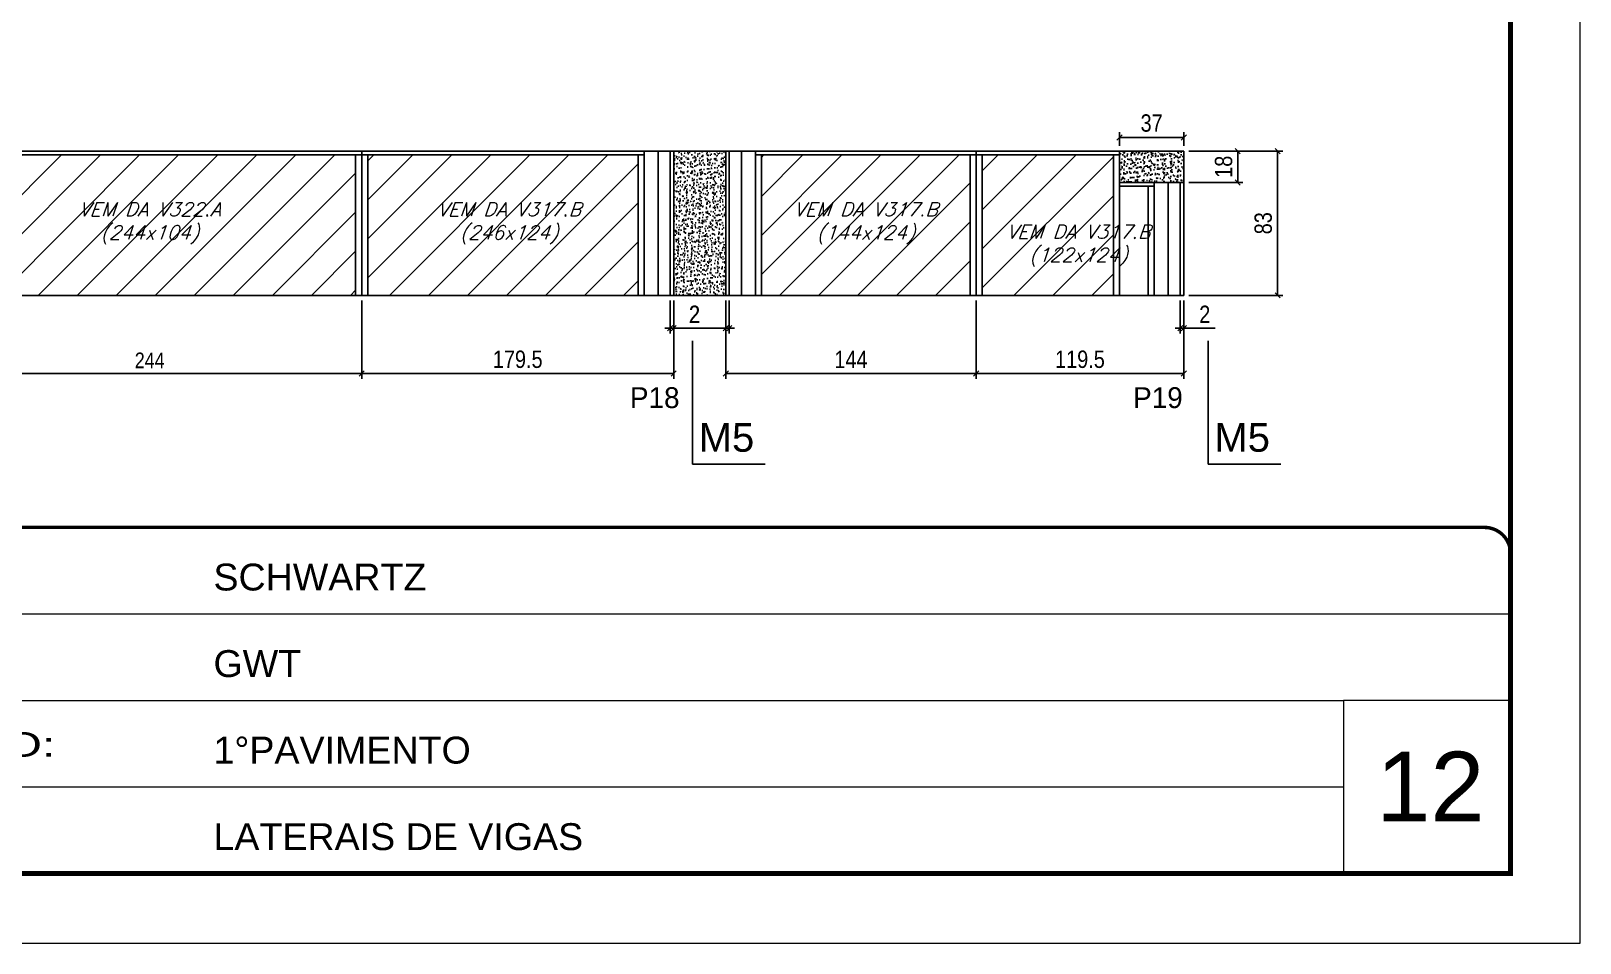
# Model space of a CAD drawing. Extents: x 13154 to 22413, y 1253 to 30260.
# Drawn here: x 18517 to 19408, y 26522 to 27047 of the extents above; entities that cross this region are included whole.
import ezdxf

# ---------------------------------------------------------------- set-up
doc = ezdxf.new("R2010")
doc.units = 0
doc.linetypes.add('CONTINUO', pattern=[0])
doc.linetypes.add('DASHED', pattern=[0.75, 0.5, -0.25])
for name, color, linetype in [('5', 5, 'Continuous'), ('COTA', 241, 'Continuous'), ('NOMENCLATURA', 7, 'Continuous'), ('Painéis', 200, 'Continuous'), ('SARR_2.2x7', 40, 'Continuous'), ('SARR_3.5x7', 81, 'Continuous'), ('texto', 7, 'Continuous')]:
    doc.layers.add(name, color=color, linetype=linetype)
for name, color, linetype, lineweight in [('CARIMBO', 255, 'Continuous', 9), ('Folhas', 255, 'Continuous', 9), ('Hachura', 251, 'Continuous', 9), ('SARRAFO DE PRESSAO', 251, 'DASHED', 9)]:
    doc.layers.add(name, color=color, linetype=linetype, lineweight=lineweight)
doc.styles.add('ARIAL', font='arial.ttf')
doc.styles.add('COTA TECNICA', font='techl___.ttf', dxfattribs={"height": 10})
doc.styles.add('COTA TECNICA-50', font='techl___.ttf', dxfattribs={"height": 9})
doc.styles.add('Romans', font='romans.shx')
doc.styles.add('ROMAS860', font='ROMAS860.SHX')
doc.styles.get("Standard").update_dxf_attribs({"font": 'arial.ttf'})
doc.styles.add('Tecnologia', font='')
doc.styles.get('Tecnologia').set_extended_font_data('Forgotten Futurist')
doc.dimstyles.new('COTA PAINEL-50', dxfattribs={"dimtxt": 9, "dimasz": 3, "dimexe": 3, "dimexo": 3, "dimgap": 3, "dimtad": 1, "dimdec": 1, "dimzin": 12, "dimdsep": 46, "dimtxsty": 'COTA TECNICA-50', "dimblk1": 'OBLIQUE', "dimblk2": 'OBLIQUE', "dimsah": 1, "dimcen": 0.9, "dimclrd": 4, "dimclre": 4, "dimclrt": 240, "dimadec": 1, "dimazin": 3, "dimtfac": 1, "dimtdec": 1, "dimtmove": 0, "dimatfit": 3, "dimfxl": 1, "dimtolj": 1, "dimtzin": 12, "dimarcsym": 0})
doc.dimstyles.new('PAINEL', dxfattribs={"dimtxt": 10, "dimasz": 3, "dimexe": 3, "dimexo": 3, "dimgap": 3, "dimtad": 1, "dimdec": 1, "dimzin": 12, "dimdsep": 46, "dimtxsty": 'COTA TECNICA', "dimblk1": 'OBLIQUE', "dimblk2": 'OBLIQUE', "dimsah": 1, "dimcen": 0.9, "dimclrd": 4, "dimclre": 4, "dimclrt": 240, "dimadec": 1, "dimazin": 3, "dimtfac": 1, "dimtdec": 1, "dimtmove": 0, "dimatfit": 3, "dimfxl": 1, "dimtolj": 1, "dimtzin": 12, "dimarcsym": 0})

# ---------------------------------------------------------------- blocks, each defined once
blk = doc.blocks.new('9999999999')
at = {"color": 30, "linetype": 'CONTINUO'}
for p, q in [((98564.56, 34379.64), (99583.98, 34379.64)), ((98564.56, 34329.83), (99487.98, 34329.83)), ((99583.98, 34329.83), (99487.98, 34329.83)), ((99487.98, 34329.83), (99487.98, 34230.21)), ((98564.56, 34280.02), (99487.98, 34280.02))]:
    blk.add_line(p, q, dxfattribs=at)
at = {"color": 30, "linetype": 'CONTINUO', "const_width": 2}
blk.add_lwpolyline([(99583.98, 34230.21), (99583.98, 34414.45, 0.414214), (99568.98, 34429.45), (98228.98, 34429.45, 0.414214), (98213.98, 34414.45), (98213.98, 34245.21, 0.414214), (98228.98, 34230.21), (99583.98, 34230.21)], format="xyb", dxfattribs=at)
at = {"layer": 'Folhas'}
blk.add_lwpolyline([(98138.98, 34190.21), (99623.98, 34190.21), (99623.98, 35240.21), (98138.98, 35240.21)], close=True, dxfattribs=at)
at = {"layer": 'Folhas', "color": 30, "const_width": 3}
blk.add_lwpolyline([(98213.98, 34230.21), (99583.98, 34230.21), (99583.98, 35200.21), (98213.98, 35200.21)], close=True, dxfattribs=at)
at = {"color": 7, "linetype": 'Continuous', "ltscale": 5, "style": 'ARIAL'}
for s, height, p in [('SCHWARTZ', 15.483, (98837.68, 34393.13)), ('GWT', 15.483, (98837.68, 34343.32)), ('1°PAVIMENTO', 15.4829, (98837.68, 34293.51)), ('LATERAIS DE VIGAS', 15.4829, (98837.68, 34243.7))]:
    blk.add_text(s, height=height, dxfattribs=at).set_placement(p)
at = {"layer": 'Folhas', "color": 7, "style": 'Tecnologia', "width": 1.5}
blk.add_text('PAVIMENTO:', height=14, dxfattribs=at).set_placement((98573.65, 34297.5))
blk = doc.blocks.new('_Oblique')
at = {"color": 0, "linetype": 'ByBlock', "lineweight": -2}
blk.add_line((-0.5, -0.5), (0.5, 0.5), dxfattribs=at)
blk = doc.blocks.new('*D1351')
at = {"layer": 'COTA', "color": 4, "linetype": 'ByBlock', "lineweight": -2, "transparency": 16777216}
for p, q in [((18462.89, 26891.85), (18462.89, 26846.86)), ((18706.89, 26891.85), (18706.89, 26846.86)), ((18462.89, 26849.86), (18706.89, 26849.86))]:
    blk.add_line(p, q, dxfattribs=at)
at = {"layer": 'Defpoints', "color": 0, "linetype": 'ByBlock', "transparency": 16777216}
for p in [(18462.89, 26894.85), (18706.89, 26894.85), (18706.89, 26849.86)]:
    blk.add_point(p, dxfattribs=at)
at = {"layer": 'COTA', "color": 4, "linetype": 'ByBlock', "lineweight": -2, "transparency": 16777216, "xscale": 3, "yscale": 3, "zscale": 3, "rotation": 180}
blk.add_blockref('_Oblique', (18462.89, 26849.86), dxfattribs=at)
at = {"layer": 'COTA', "color": 4, "linetype": 'ByBlock', "lineweight": -2, "transparency": 16777216, "xscale": 3, "yscale": 3, "zscale": 3}
blk.add_blockref('_Oblique', (18706.89, 26849.86), dxfattribs=at)
at = {"layer": 'COTA', "color": 240, "linetype": 'ByBlock', "transparency": 16777216, "insert": (18584.89, 26857.42), "char_height": 9, "attachment_point": 5, "style": 'COTA TECNICA-50'}
blk.add_mtext('\\A1;244', dxfattribs=at)
blk = doc.blocks.new('*D1353')
at = {"layer": 'COTA', "color": 4, "linetype": 'ByBlock', "lineweight": -2, "transparency": 16777216}
for p, q in [((18706.89, 26891.85), (18706.89, 26846.86)), ((18886.39, 26891.85), (18886.39, 26846.86)), ((18706.89, 26849.86), (18886.39, 26849.86))]:
    blk.add_line(p, q, dxfattribs=at)
at = {"layer": 'Defpoints', "color": 0, "linetype": 'ByBlock', "transparency": 16777216}
for p in [(18706.89, 26894.85), (18886.39, 26894.85), (18886.39, 26849.86)]:
    blk.add_point(p, dxfattribs=at)
at = {"layer": 'COTA', "color": 4, "linetype": 'ByBlock', "lineweight": -2, "transparency": 16777216, "xscale": 3, "yscale": 3, "zscale": 3, "rotation": 180}
blk.add_blockref('_Oblique', (18706.89, 26849.86), dxfattribs=at)
at = {"layer": 'COTA', "color": 4, "linetype": 'ByBlock', "lineweight": -2, "transparency": 16777216, "xscale": 3, "yscale": 3, "zscale": 3}
blk.add_blockref('_Oblique', (18886.39, 26849.86), dxfattribs=at)
at = {"layer": 'COTA', "color": 240, "linetype": 'ByBlock', "transparency": 16777216, "insert": (18796.64, 26857.99), "char_height": 10, "attachment_point": 5, "style": 'COTA TECNICA'}
blk.add_mtext('\\A1;179.5', dxfattribs=at)
blk = doc.blocks.new('*D1354')
at = {"layer": 'COTA', "color": 4, "linetype": 'ByBlock', "lineweight": -2, "transparency": 16777216}
for p, q in [((18884.39, 26891.85), (18884.39, 26872.93)), ((18886.39, 26891.85), (18886.39, 26872.93)), ((18884.39, 26875.93), (18881.39, 26875.93)), ((18884.39, 26875.93), (18886.39, 26875.93)), ((18886.39, 26875.93), (18904.51, 26875.93))]:
    blk.add_line(p, q, dxfattribs=at)
at = {"layer": 'Defpoints', "color": 0, "linetype": 'ByBlock', "transparency": 16777216}
for p in [(18884.39, 26894.85), (18886.39, 26894.85), (18886.39, 26875.93)]:
    blk.add_point(p, dxfattribs=at)
at = {"layer": 'COTA', "color": 4, "linetype": 'ByBlock', "lineweight": -2, "transparency": 16777216, "xscale": 3, "yscale": 3, "zscale": 3}
blk.add_blockref('_Oblique', (18884.39, 26875.93), dxfattribs=at)
at = {"layer": 'COTA', "color": 4, "linetype": 'ByBlock', "lineweight": -2, "transparency": 16777216, "xscale": 3, "yscale": 3, "zscale": 3, "rotation": 180}
blk.add_blockref('_Oblique', (18886.39, 26875.93), dxfattribs=at)
at = {"layer": 'COTA', "color": 240, "linetype": 'ByBlock', "transparency": 16777216, "insert": (18898.45, 26883.93), "char_height": 10, "attachment_point": 5, "style": 'COTA TECNICA'}
blk.add_mtext('\\A1;2', dxfattribs=at)
blk = doc.blocks.new('*D1355')
at = {"layer": 'COTA', "color": 4, "linetype": 'ByBlock', "lineweight": -2, "transparency": 16777216}
for p, q in [((18916.39, 26891.85), (18916.39, 26846.86)), ((19060.39, 26891.85), (19060.39, 26846.86)), ((19060.39, 26849.86), (18916.39, 26849.86))]:
    blk.add_line(p, q, dxfattribs=at)
at = {"layer": 'Defpoints', "color": 0, "linetype": 'ByBlock', "transparency": 16777216}
for p in [(18916.39, 26894.85), (19060.39, 26894.85), (18916.39, 26849.86)]:
    blk.add_point(p, dxfattribs=at)
at = {"layer": 'COTA', "color": 4, "linetype": 'ByBlock', "lineweight": -2, "transparency": 16777216, "xscale": 3, "yscale": 3, "zscale": 3, "rotation": 180}
blk.add_blockref('_Oblique', (18916.39, 26849.86), dxfattribs=at)
at = {"layer": 'COTA', "color": 4, "linetype": 'ByBlock', "lineweight": -2, "transparency": 16777216, "xscale": 3, "yscale": 3, "zscale": 3}
blk.add_blockref('_Oblique', (19060.39, 26849.86), dxfattribs=at)
at = {"layer": 'COTA', "color": 240, "linetype": 'ByBlock', "transparency": 16777216, "insert": (18988.39, 26857.93), "char_height": 10, "attachment_point": 5, "style": 'COTA TECNICA'}
blk.add_mtext('\\A1;144', dxfattribs=at)
blk = doc.blocks.new('*D1356')
at = {"layer": 'COTA', "color": 4, "linetype": 'ByBlock', "lineweight": -2, "transparency": 16777216}
for p, q in [((18916.39, 26891.85), (18916.39, 26872.93)), ((18918.39, 26891.85), (18918.39, 26872.93)), ((18916.39, 26875.93), (18892.23, 26875.93)), ((18918.39, 26875.93), (18916.39, 26875.93)), ((18918.39, 26875.93), (18921.39, 26875.93))]:
    blk.add_line(p, q, dxfattribs=at)
at = {"layer": 'Defpoints', "color": 0, "linetype": 'ByBlock', "transparency": 16777216}
for p in [(18916.39, 26894.85), (18918.39, 26894.85), (18916.39, 26875.93)]:
    blk.add_point(p, dxfattribs=at)
at = {"layer": 'COTA', "color": 4, "linetype": 'ByBlock', "lineweight": -2, "transparency": 16777216, "xscale": 3, "yscale": 3, "zscale": 3}
blk.add_blockref('_Oblique', (18916.39, 26875.93), dxfattribs=at)
at = {"layer": 'COTA', "color": 4, "linetype": 'ByBlock', "lineweight": -2, "transparency": 16777216, "xscale": 3, "yscale": 3, "zscale": 3, "rotation": 180}
blk.add_blockref('_Oblique', (18918.39, 26875.93), dxfattribs=at)
at = {"layer": 'COTA', "color": 240, "linetype": 'ByBlock', "transparency": 16777216, "insert": (18898.28, 26883.93), "char_height": 10, "attachment_point": 5, "style": 'COTA TECNICA'}
blk.add_mtext('\\A1;2', dxfattribs=at)
blk = doc.blocks.new('*D1357')
at = {"layer": 'COTA', "color": 4, "lineweight": -2, "transparency": 16777216}
for p, q in [((19060.39, 26891.85), (19060.39, 26846.86)), ((19179.89, 26891.85), (19179.89, 26846.86)), ((19060.39, 26849.86), (19179.89, 26849.86))]:
    blk.add_line(p, q, dxfattribs=at)
at = {"layer": 'Defpoints', "color": 0, "transparency": 16777216}
for p in [(19060.39, 26894.85), (19179.89, 26894.85), (19179.89, 26849.86)]:
    blk.add_point(p, dxfattribs=at)
at = {"layer": 'COTA', "color": 4, "lineweight": -2, "transparency": 16777216, "xscale": 3, "yscale": 3, "zscale": 3, "rotation": 180}
blk.add_blockref('_Oblique', (19060.39, 26849.86), dxfattribs=at)
at = {"layer": 'COTA', "color": 4, "lineweight": -2, "transparency": 16777216, "xscale": 3, "yscale": 3, "zscale": 3}
blk.add_blockref('_Oblique', (19179.89, 26849.86), dxfattribs=at)
at = {"layer": 'COTA', "color": 240, "transparency": 16777216, "insert": (19120.14, 26857.99), "char_height": 10, "attachment_point": 5, "style": 'COTA TECNICA'}
blk.add_mtext('\\A1;119.5', dxfattribs=at)
blk = doc.blocks.new('*D1358')
at = {"layer": 'COTA', "color": 4, "lineweight": -2, "transparency": 16777216}
for p, q in [((19182.89, 26977.85), (19236.88, 26977.85)), ((19233.88, 26977.85), (19233.88, 26894.85)), ((19182.89, 26894.85), (19236.88, 26894.85))]:
    blk.add_line(p, q, dxfattribs=at)
at = {"layer": 'Defpoints', "color": 0, "transparency": 16777216}
for p in [(19179.89, 26977.85), (19179.89, 26894.85), (19233.88, 26894.85)]:
    blk.add_point(p, dxfattribs=at)
at = {"layer": 'COTA', "color": 4, "lineweight": -2, "transparency": 16777216, "xscale": 3, "yscale": 3, "zscale": 3}
for p, rotation in [((19233.88, 26977.85), 90), ((19233.88, 26894.85), 270)]:
    blk.add_blockref('_Oblique', p, dxfattribs=dict(at, rotation=rotation))
at = {"layer": 'COTA', "color": 240, "transparency": 16777216, "insert": (19225.64, 26936.35), "char_height": 10, "attachment_point": 5, "rotation": 90, "style": 'COTA TECNICA'}
blk.add_mtext('\\A1;83', dxfattribs=at)
blk = doc.blocks.new('*D1359')
at = {"layer": 'COTA', "color": 4, "lineweight": -2, "transparency": 16777216}
for p, q in [((19177.89, 26891.85), (19177.89, 26872.93)), ((19179.89, 26891.85), (19179.89, 26872.93)), ((19177.89, 26875.93), (19174.89, 26875.93)), ((19177.89, 26875.93), (19179.89, 26875.93)), ((19179.89, 26875.93), (19198.01, 26875.93))]:
    blk.add_line(p, q, dxfattribs=at)
at = {"layer": 'Defpoints', "color": 0, "transparency": 16777216}
for p in [(19177.89, 26894.85), (19179.89, 26894.85), (19179.89, 26875.93)]:
    blk.add_point(p, dxfattribs=at)
at = {"layer": 'COTA', "color": 4, "lineweight": -2, "transparency": 16777216, "xscale": 3, "yscale": 3, "zscale": 3}
blk.add_blockref('_Oblique', (19177.89, 26875.93), dxfattribs=at)
at = {"layer": 'COTA', "color": 4, "lineweight": -2, "transparency": 16777216, "xscale": 3, "yscale": 3, "zscale": 3, "rotation": 180}
blk.add_blockref('_Oblique', (19179.89, 26875.93), dxfattribs=at)
at = {"layer": 'COTA', "color": 240, "transparency": 16777216, "insert": (19191.95, 26883.93), "char_height": 10, "attachment_point": 5, "style": 'COTA TECNICA'}
blk.add_mtext('\\A1;2', dxfattribs=at)
blk = doc.blocks.new('*D1415')
at = {"layer": 'COTA', "color": 4, "lineweight": -2, "transparency": 16777216}
for p, q in [((19142.89, 26980.85), (19142.89, 26988.75)), ((19179.89, 26980.85), (19179.89, 26988.75)), ((19179.89, 26985.75), (19142.89, 26985.75))]:
    blk.add_line(p, q, dxfattribs=at)
at = {"layer": 'Defpoints', "color": 0, "transparency": 16777216}
for p in [(19142.89, 26985.75), (19142.89, 26977.85), (19179.89, 26977.85)]:
    blk.add_point(p, dxfattribs=at)
at = {"layer": 'COTA', "color": 4, "lineweight": -2, "transparency": 16777216, "xscale": 3, "yscale": 3, "zscale": 3, "rotation": 180}
blk.add_blockref('_Oblique', (19142.89, 26985.75), dxfattribs=at)
at = {"layer": 'COTA', "color": 4, "lineweight": -2, "transparency": 16777216, "xscale": 3, "yscale": 3, "zscale": 3}
blk.add_blockref('_Oblique', (19179.89, 26985.75), dxfattribs=at)
at = {"layer": 'COTA', "color": 240, "transparency": 16777216, "insert": (19161.39, 26993.97), "char_height": 10, "attachment_point": 5, "style": 'COTA TECNICA'}
blk.add_mtext('\\A1;37', dxfattribs=at)
blk = doc.blocks.new('*D1416')
at = {"layer": 'COTA', "color": 4, "lineweight": -2, "transparency": 16777216}
for p, q in [((19182.89, 26977.85), (19213.93, 26977.85)), ((19210.93, 26959.85), (19210.93, 26977.85)), ((19182.89, 26959.85), (19213.93, 26959.85))]:
    blk.add_line(p, q, dxfattribs=at)
at = {"layer": 'Defpoints', "color": 0, "transparency": 16777216}
for p in [(19179.89, 26977.85), (19210.93, 26977.85), (19179.89, 26959.85)]:
    blk.add_point(p, dxfattribs=at)
at = {"layer": 'COTA', "color": 4, "lineweight": -2, "transparency": 16777216, "xscale": 3, "yscale": 3, "zscale": 3}
for p, rotation in [((19210.93, 26977.85), 90), ((19210.93, 26959.85), 270)]:
    blk.add_blockref('_Oblique', p, dxfattribs=dict(at, rotation=rotation))
at = {"layer": 'COTA', "color": 240, "transparency": 16777216, "insert": (19202.84, 26968.85), "char_height": 10, "attachment_point": 5, "rotation": 90, "style": 'COTA TECNICA'}
blk.add_mtext('\\A1;18', dxfattribs=at)

msp = doc.modelspace()

# ---------------------------------------------------------------- hatches: boundary and pattern name
at = {"layer": 'COTA'}
h = msp.add_hatch(dxfattribs=at)
h.set_pattern_fill('AR-CONC', color=256, scale=0.03)
h.set_pattern_definition([(50, (-7, -45.1846), (5.4655401, -0.47817257), [0.5715, -6.2865]), (355, (-7, -45.1846), (-1.0573026, 5.7317054), [0.4572, -5.0292175]), (100.451445, (-6.5445, -45.2245), (4.4082374, 5.25353256), [0.4857003, -5.3427073]), (46.1842, (-7, -43.6606), (8.1323712, -1.2612698), [0.85725, -9.42975]), (96.635558, (-6.322, -43.766), (7.122124, 7.4227837), [0.7285507, -8.0140682]), (351.18415, (-7, -43.661), (7.122124, 7.4227837), [0.685799, -7.543792]), (21, (-6.238, -44.0416), (4.54843174, -3.06795595), [0.5715, -6.2865]), (326, (-6.238, -44.0416), (1.85406085, 5.525639), [0.4572, -5.0292]), (71.451445, (-5.859, -44.2973), (6.4024926, 2.4576831), [0.4857003, -5.3426981]), (37.5, (-7, -45.1846), (0.0926581, 2.53665117), [0, -4.96824, 0, -5.1054, 0, -5.04825]), (7.5, (-7, -45.1846), (2.00458988, 3.00541724), [0, -2.91084, 0, -4.85394, 0, -1.92405]), (327.5, (-8.6993, -45.1846), (4.06771786, -0.17186232), [0, -1.905, 0, -5.9436, 0, -7.8867]), (317.5, (-9.4613, -45.1846), (4.44387544, 0.76279473), [0, -2.4765, 0, -3.94716, 0, -5.6007])])
h.paths.add_polyline_path([(18886.39, 26894.85), (18916.39, 26894.85), (18916.39, 26977.85), (18886.39, 26977.85)])
h = msp.add_hatch(dxfattribs=at)
h.set_pattern_fill('AR-CONC', color=256, scale=0.03)
h.set_pattern_definition([(50, (-7, 0), (5.4655401, -0.47817257), [0.5715, -6.2865]), (355, (-7, 0), (-1.0573026, 5.7317054), [0.4572, -5.0292175]), (100.451445, (-6.5445, -0.04), (4.4082374, 5.25353256), [0.4857003, -5.3427073]), (46.1842, (-7, 1.524), (8.1323712, -1.2612698), [0.85725, -9.42975]), (96.635558, (-6.322, 1.419), (7.122124, 7.4227837), [0.7285507, -8.0140682]), (351.18415, (-7, 1.524), (7.122124, 7.4227837), [0.685799, -7.543792]), (21, (-6.238, 1.143), (4.54843174, -3.06795595), [0.5715, -6.2865]), (326, (-6.238, 1.143), (1.85406085, 5.525639), [0.4572, -5.0292]), (71.451445, (-5.859, 0.8873), (6.4024926, 2.4576831), [0.4857003, -5.3426981]), (37.5, (-7, 0), (0.0926581, 2.53665117), [0, -4.96824, 0, -5.1054, 0, -5.04825]), (7.5, (-7, 0), (2.00458988, 3.00541724), [0, -2.91084, 0, -4.85394, 0, -1.92405]), (327.5, (-8.6993, 0), (4.06771786, -0.17186232), [0, -1.905, 0, -5.9436, 0, -7.8867]), (317.5, (-9.4613, 0), (4.44387544, 0.76279473), [0, -2.4765, 0, -3.94716, 0, -5.6007])])
h.paths.add_polyline_path([(19179.89, 26959.85), (19179.89, 26977.85), (19142.89, 26977.85), (19142.89, 26959.85)])
at = {"layer": 'Hachura', "linetype": 'ByBlock'}
h = msp.add_hatch(dxfattribs=at)
h.set_pattern_fill('ANSI31', color=256, scale=5)
h.paths.add_polyline_path([(18274.89, 26894.85), (18274.89, 26970.85), (18218.89, 26970.85), (18218.89, 26894.85)])
h.paths.add_polyline_path([(18459.39, 26894.85), (18459.39, 26975.65), (18278.39, 26975.65), (18278.39, 26894.85)])
h.paths.add_polyline_path([(18703.39, 26894.85), (18703.39, 26975.65), (18466.39, 26975.65), (18466.39, 26894.85)])
h.paths.add_polyline_path([(18710.39, 26894.85), (18865.89, 26894.85), (18865.89, 26975.65), (18710.39, 26975.65)])
h.paths.add_polyline_path([(19056.89, 26894.85), (19056.89, 26975.65), (18936.89, 26975.65), (18936.89, 26894.85)])
h.paths.add_polyline_path([(19139.39, 26975.65), (19063.89, 26975.65), (19063.89, 26894.85), (19139.39, 26894.85)])

# ---------------------------------------------------------------- linework, layer by layer
at = {"layer": 'COTA'}
for p, q in [((18886.39, 26977.85), (18916.39, 26977.85)), ((19142.89, 26977.85), (19179.89, 26977.85)), ((19179.89, 26977.85), (19179.89, 26959.85)), ((19142.89, 26959.85), (19142.89, 26894.85)), ((18886.39, 26894.85), (18916.39, 26894.85))]:
    msp.add_line(p, q, dxfattribs=at)
at = {"layer": 'NOMENCLATURA', "linetype": 'Continuous'}
for p, q in [((18897.21, 26868.7), (18897.21, 26797.61)), ((19193.94, 26868.7), (19193.94, 26797.61)), ((18939.09, 26797.61), (18897.21, 26797.61)), ((19235.82, 26797.61), (19193.94, 26797.61))]:
    msp.add_line(p, q, dxfattribs=at)
at = {"layer": 'Painéis', "linetype": 'Continuous'}
for p, q in [((18218.89, 26977.85), (18886.39, 26977.85)), ((18706.89, 26894.85), (18706.89, 26977.85)), ((18884.39, 26894.85), (18884.39, 26977.85)), ((18886.39, 26894.85), (18886.39, 26977.85)), ((19142.89, 26977.85), (18916.39, 26977.85)), ((18916.39, 26894.85), (18916.39, 26977.85)), ((18918.39, 26894.85), (18918.39, 26977.85)), ((19060.39, 26894.85), (19060.39, 26977.85)), ((19142.89, 26959.85), (19142.89, 26977.85)), ((19179.89, 26959.85), (19142.89, 26959.85)), ((19177.89, 26894.85), (19177.89, 26959.85)), ((19179.89, 26894.85), (19179.89, 26959.85)), ((18886.39, 26894.85), (18218.89, 26894.85)), ((18916.39, 26894.85), (19179.89, 26894.85))]:
    msp.add_line(p, q, dxfattribs=at)
at = {"layer": 'SARR_2.2x7', "linetype": 'Continuous'}
for p, q in [((18462.89, 26975.65), (18706.89, 26975.65)), ((18706.89, 26975.65), (18869.39, 26975.65)), ((18877.39, 26977.85), (18877.39, 26894.85)), ((18925.39, 26977.85), (18925.39, 26894.85)), ((19060.39, 26975.65), (18933.39, 26975.65)), ((19060.39, 26975.65), (19142.89, 26975.65)), ((19142.89, 26957.65), (19162.89, 26957.65)), ((19170.89, 26959.85), (19170.89, 26894.85))]:
    msp.add_line(p, q, dxfattribs=at)
at = {"layer": 'SARR_3.5x7'}
for p, q in [((18703.39, 26975.65), (18703.39, 26894.85)), ((18710.39, 26975.65), (18710.39, 26894.85)), ((18865.89, 26975.65), (18865.89, 26894.85)), ((18869.39, 26977.85), (18869.39, 26894.85)), ((18933.39, 26977.85), (18933.39, 26894.85)), ((18936.89, 26975.65), (18936.89, 26894.85)), ((19056.89, 26975.65), (19056.89, 26894.85)), ((19063.89, 26975.65), (19063.89, 26894.85)), ((19139.39, 26975.65), (19139.39, 26894.85)), ((19159.39, 26957.65), (19159.39, 26894.85)), ((19162.89, 26959.85), (19162.89, 26894.85))]:
    msp.add_line(p, q, dxfattribs=at)

# ---------------------------------------------------------------- block references
at = {"layer": 'SARRAFO DE PRESSAO', "color": 6, "linetype": 'ByBlock'}
msp.add_blockref('9999999999', (-80216.1, -7668.18), dxfattribs=at)

# ---------------------------------------------------------------- texts
at = {"layer": '5', "linetype": 'Continuous', "style": 'ROMAS860'}
for s, p in [('P18', (18861.22, 26829.96)), ('P19', (19150.74, 26829.96))]:
    msp.add_text(s, height=12, rotation=359.99996, dxfattribs=at).set_placement(p)
at = {"layer": 'CARIMBO', "style": 'ARIAL'}
msp.add_text('12', height=40, dxfattribs=at).set_placement((19290.74, 26592.17))
at = {"layer": 'NOMENCLATURA', "linetype": 'Continuous'}
for p in [(18900.74, 26804.81), (19197.47, 26804.81)]:
    msp.add_text('M5', height=16.5, dxfattribs=at).set_placement(p)
at = {"layer": 'texto', "color": 2, "char_height": 8, "attachment_point": 5, "style": 'Romans'}
for s, insert in [('{\\Q19;\\C256;VEM DA V322.A^J(244x104)}', (18584.89, 26936.35)), ('{\\Q19;\\C256;VEM DA V317.B^J(246x124)}', (18791.64, 26936.35)), ('{\\Q19;\\C256;VEM DA V317.B^J(144x124)}', (18996.89, 26936.35)), ('{\\Q19;\\C256;VEM DA V317.B^J(122x124)}', (19119.22, 26923.47))]:
    msp.add_mtext(s, dxfattribs=dict(at, insert=insert))

# ---------------------------------------------------------------- dimensions: what is measured, and where the dimension line sits
at = {"layer": 'COTA'}
for base, p1, p2, picture, middle in [((19142.89, 26985.75), (19179.89, 26977.85), (19142.89, 26977.85), '*D1415', (19161.39, 26993.97)), ((19179.89, 26849.86), (19060.39, 26894.85), (19179.89, 26894.85), '*D1357', (19120.14, 26857.99)), ((19179.89, 26875.93), (19177.89, 26894.85), (19179.89, 26894.85), '*D1359', (19191.95, 26883.93))]:
    dim = msp.add_linear_dim(base=base, p1=p1, p2=p2, dimstyle='PAINEL', dxfattribs=at)
    dim.commit()
    dim.dimension.update_dxf_attribs({"geometry": picture, "text_midpoint": middle})
for base, p1, p2, picture, middle in [((19233.88, 26894.85), (19179.89, 26977.85), (19179.89, 26894.85), '*D1358', (19225.64, 26936.35)), ((19210.93, 26977.85), (19179.89, 26959.85), (19179.89, 26977.85), '*D1416', (19202.84, 26968.85))]:
    dim = msp.add_linear_dim(base=base, p1=p1, p2=p2, angle=90, dimstyle='PAINEL', dxfattribs=at)
    dim.commit()
    dim.dimension.update_dxf_attribs({"geometry": picture, "text_midpoint": middle})
at = {"layer": 'COTA', "linetype": 'ByBlock'}
dim = msp.add_linear_dim(base=(18706.89, 26849.86), p1=(18462.89, 26894.85), p2=(18706.89, 26894.85), angle=180, dimstyle='COTA PAINEL-50', override={"dimarcsym": 1}, dxfattribs=at)
dim.commit()
dim.dimension.update_dxf_attribs({"geometry": '*D1351', "text_midpoint": (18584.89, 26857.42)})
for base, p1, picture, middle in [((18886.39, 26849.86), (18706.89, 26894.85), '*D1353', (18796.64, 26857.99)), ((18886.39, 26875.93), (18884.39, 26894.85), '*D1354', (18898.45, 26883.93))]:
    dim = msp.add_linear_dim(base=base, p1=p1, p2=(18886.39, 26894.85), dimstyle='PAINEL', dxfattribs=at)
    dim.commit()
    dim.dimension.update_dxf_attribs({"geometry": picture, "text_midpoint": middle})
dim = msp.add_linear_dim(base=(18916.39, 26875.93), p1=(18918.39, 26894.85), p2=(18916.39, 26894.85), angle=180, dimstyle='PAINEL', dxfattribs=at)
dim.commit()
dim.dimension.update_dxf_attribs({"geometry": '*D1356', "text_midpoint": (18898.28, 26875.93), "dimtype": 160})
dim = msp.add_linear_dim(base=(18916.39, 26849.86), p1=(19060.39, 26894.85), p2=(18916.39, 26894.85), angle=180, dimstyle='PAINEL', dxfattribs=at)
dim.commit()
dim.dimension.update_dxf_attribs({"geometry": '*D1355', "text_midpoint": (18988.39, 26857.93)})

doc.saveas('drawing.dxf')
